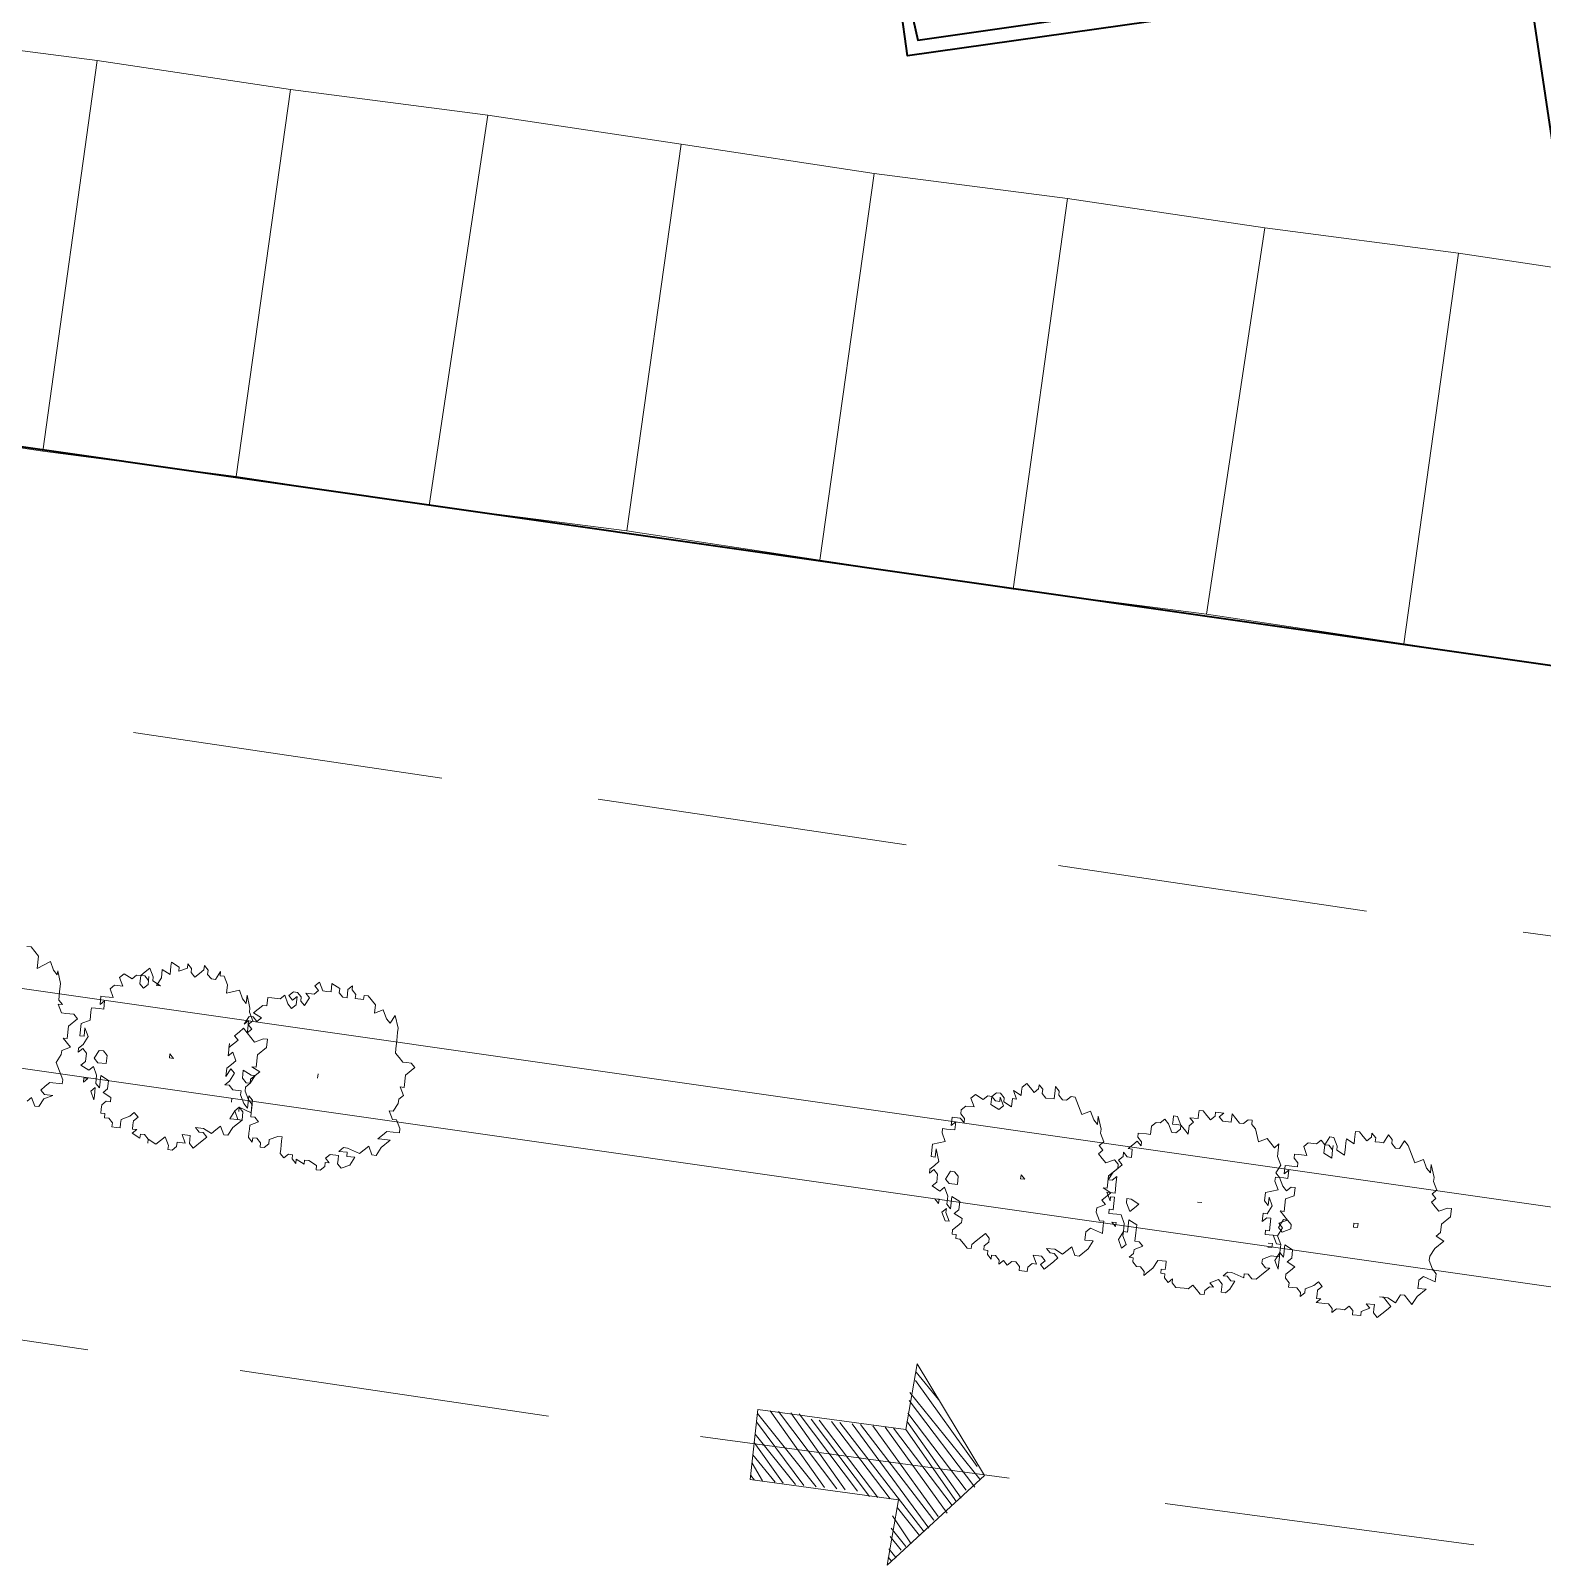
# Model space of a CAD drawing. Header units: metres. Extents: x -977055 to 805873, y -1033982 to 242021.
# Drawn here: x 2704.51 to 2723.88, y 931.32 to 950.97 of the extents above; entities that cross this region are included whole.
import ezdxf

# ---------------------------------------------------------------- set-up
doc = ezdxf.new("R2010")
doc.units = ezdxf.units.M
for name, color, linetype in [('PDF_acera', 7, 'Continuous'), ('PDF_CENTRO COMERCIAL', 7, 'Continuous'), ('PDF_linea de centro', 7, 'Continuous'), ('PDF_PLANTAS', 7, 'Continuous'), ('PDF_VIAS', 7, 'Continuous')]:
    doc.layers.add(name, color=color, linetype=linetype)

# ---------------------------------------------------------------- blocks, each defined once
blk = doc.blocks.new('CALLE')
at = {"layer": 'PDF_acera', "lineweight": 9}
for points in [[(-69.939072, -218.326752), (-71.420832, -260.959104)], [(-70.616448, -261.00144), (-69.134688, -218.326752)]]:
    blk.add_lwpolyline(points, dxfattribs=at)
for points in [[(-59.990112, -227.301984), (-60.032448, -229.291776), (-64.054368, -229.164768), (-63.969696, -227.174976)], [(-60.032448, -229.291776), (-60.11712, -231.281568), (-64.096704, -231.15456), (-64.054368, -229.164768)], [(-60.11712, -231.281568), (-60.159456, -233.313696), (-64.181376, -233.144352), (-64.096704, -231.15456)], [(-60.159456, -233.313696), (-60.244128, -235.303488), (-64.223712, -235.17648), (-64.181376, -233.144352)], [(-60.244128, -235.303488), (-60.3288, -237.29328), (-64.308384, -237.166272), (-64.223712, -235.17648)], [(-60.3288, -237.29328), (-60.371136, -239.283072), (-64.393056, -239.156064), (-64.308384, -237.166272)], [(-60.371136, -239.283072), (-60.455808, -241.3152), (-64.435392, -241.145856), (-64.393056, -239.156064)], [(-60.455808, -241.3152), (-60.498144, -243.304992), (-64.520064, -243.177984), (-64.435392, -241.145856)], [(-60.498144, -243.304992), (-60.582816, -245.294784), (-64.604736, -245.167776), (-64.520064, -243.177984)]]:
    blk.add_lwpolyline(points, close=True, dxfattribs=at)
at = {"layer": 'PDF_CENTRO COMERCIAL', "lineweight": 40}
blk.add_lwpolyline([(-34.842528, -237.970656), (-31.455648, -237.208608), (-19.728576, -234.75312), (-10.456992, -232.339968), (-10.118304, -222.983712), (-63.758016, -221.163264), (-64.901088, -254.016), (-59.990112, -254.185344), (-59.651424, -244.236384), (-57.534624, -243.686016)], close=True, dxfattribs=at)
for points in [[(-57.534624, -243.686016), (-59.101056, -237.50496), (-58.593024, -237.377952)], [(-58.550688, -237.462624), (-58.931712, -237.589632), (-57.407616, -243.559008)]]:
    blk.add_lwpolyline(points, dxfattribs=at)
at = {"layer": 'PDF_linea de centro', "lineweight": 9}
for points in [[(-73.114272, -230.604192), (-72.987264, -227.428992)], [(-66.933216, -233.567712), (-66.806208, -230.392512)], [(-73.283616, -235.345824), (-73.156608, -232.170624)], [(-67.10256, -238.35168), (-66.975552, -235.17648)], [(-73.410624, -240.087456), (-73.325952, -236.912256)], [(-67.271904, -243.093312), (-67.144896, -239.918112)], [(-73.579968, -244.871424), (-73.495296, -241.696224)], [(-67.398912, -247.87728), (-67.31424, -244.70208)]]:
    blk.add_lwpolyline(points, dxfattribs=at)
at = {"layer": 'PDF_PLANTAS', "lineweight": 9}
for points in [[(-70.658784, -229.715136), (-70.616448, -229.757472), (-70.70112, -229.799808), (-70.70112, -229.842144), (-70.616448, -229.88448), (-70.574112, -229.969152), (-70.574112, -229.88448), (-70.531776, -229.842144), (-70.48944, -229.88448), (-70.447104, -229.926816), (-70.447104, -230.053824), (-70.404768, -230.053824), (-70.320096, -230.011488), (-70.235424, -229.969152), (-70.150752, -230.011488), (-70.108416, -230.011488), (-70.06608, -230.09616), (-69.981408, -230.011488), (-69.981408, -230.053824), (-69.8544, -230.053824), (-69.769728, -230.138496), (-69.727392, -230.09616), (-69.727392, -230.053824), (-69.727392, -230.011488), (-69.727392, -229.969152), (-69.64272, -229.926816), (-69.64272, -229.969152), (-69.600384, -229.926816), (-69.515712, -229.926816), (-69.43104, -229.926816), (-69.304032, -229.88448), (-69.346368, -229.88448), (-69.304032, -229.842144), (-69.21936, -229.799808), (-69.304032, -229.6728), (-69.177024, -229.6728), (-69.134688, -229.630464), (-69.092352, -229.588128), (-69.092352, -229.545792)], [(-70.531776, -231.831936), (-70.616448, -231.874272), (-70.616448, -231.916608), (-70.531776, -231.916608), (-70.48944, -231.874272), (-70.531776, -231.874272)], [(-70.404768, -231.7896), (-70.447104, -231.7896), (-70.404768, -231.7896)], [(-70.06608, -232.63632), (-70.108416, -232.63632)], [(-70.404768, -241.696224), (-70.404768, -241.73856), (-70.404768, -241.696224)], [(-69.473376, -241.95024), (-69.473376, -241.95024)], [(-70.785792, -242.458272), (-70.785792, -242.500608), (-70.743456, -242.500608), (-70.743456, -242.458272)], [(-69.515712, -243.559008), (-69.515712, -243.559008)]]:
    blk.add_lwpolyline(points, dxfattribs=at)
for points in [[(-69.134688, -231.408576), (-69.092352, -231.36624), (-69.134688, -231.36624), (-69.177024, -231.323904), (-69.21936, -231.281568), (-69.177024, -231.239232), (-69.134688, -231.239232), (-69.092352, -231.196896), (-69.134688, -231.196896), (-69.177024, -231.112224), (-69.134688, -231.112224), (-69.092352, -231.027552), (-69.134688, -231.027552), (-69.177024, -231.027552), (-69.21936, -231.027552), (-69.177024, -230.94288), (-69.261696, -230.94288), (-69.346368, -230.900544), (-69.346368, -230.94288), (-69.304032, -230.858208), (-69.261696, -230.858208), (-69.177024, -230.815872), (-69.21936, -230.773536), (-69.261696, -230.7312), (-69.261696, -230.773536), (-69.304032, -230.815872), (-69.261696, -230.815872), (-69.346368, -230.815872), (-69.388704, -230.773536), (-69.346368, -230.7312), (-69.261696, -230.7312), (-69.261696, -230.688864), (-69.304032, -230.646528), (-69.261696, -230.561856), (-69.304032, -230.51952), (-69.388704, -230.561856), (-69.388704, -230.477184), (-69.43104, -230.434848), (-69.515712, -230.477184), (-69.515712, -230.392512), (-69.515712, -230.350176), (-69.600384, -230.350176), (-69.558048, -230.392512), (-69.64272, -230.392512), (-69.64272, -230.350176), (-69.64272, -230.30784), (-69.64272, -230.265504), (-69.685056, -230.265504), (-69.769728, -230.265504), (-69.812064, -230.180832), (-69.939072, -230.180832), (-69.939072, -230.223168), (-69.8544, -230.223168), (-69.939072, -230.265504), (-70.023744, -230.223168), (-70.06608, -230.180832), (-70.108416, -230.180832), (-70.06608, -230.223168), (-70.108416, -230.265504), (-70.193088, -230.265504), (-70.235424, -230.223168), (-70.27776, -230.30784), (-70.235424, -230.350176), (-70.320096, -230.392512), (-70.404768, -230.392512), (-70.447104, -230.434848), (-70.320096, -230.434848), (-70.362432, -230.51952), (-70.447104, -230.51952), (-70.48944, -230.477184), (-70.531776, -230.561856), (-70.574112, -230.561856), (-70.574112, -230.51952), (-70.616448, -230.477184), (-70.658784, -230.477184), (-70.70112, -230.477184), (-70.70112, -230.51952), (-70.743456, -230.51952), (-70.743456, -230.561856), (-70.785792, -230.604192), (-70.828128, -230.604192), (-70.828128, -230.646528), (-70.828128, -230.688864), (-70.785792, -230.688864), (-70.743456, -230.688864), (-70.70112, -230.773536), (-70.658784, -230.815872), (-70.70112, -230.858208), (-70.743456, -230.815872), (-70.785792, -230.815872), (-70.828128, -230.815872), (-70.828128, -230.858208), (-70.870464, -230.815872), (-70.9128, -230.900544), (-70.870464, -230.900544), (-70.870464, -230.94288), (-70.9128, -230.985216), (-70.955136, -230.985216), (-70.9128, -230.985216), (-70.955136, -231.069888), (-70.9128, -231.112224), (-70.870464, -231.15456), (-70.955136, -231.196896), (-70.997472, -231.196896), (-70.997472, -231.239232), (-70.955136, -231.281568), (-70.9128, -231.281568), (-70.9128, -231.36624), (-70.828128, -231.323904), (-70.828128, -231.408576), (-70.870464, -231.408576), (-70.9128, -231.408576), (-70.955136, -231.450912), (-70.870464, -231.535584), (-70.828128, -231.57792), (-70.785792, -231.535584), (-70.785792, -231.493248), (-70.743456, -231.450912), (-70.743456, -231.535584), (-70.785792, -231.620256), (-70.743456, -231.662592), (-70.70112, -231.704928), (-70.785792, -231.747264), (-70.785792, -231.7896), (-70.70112, -231.831936), (-70.616448, -231.916608), (-70.616448, -231.831936), (-70.616448, -231.7896), (-70.531776, -231.831936), (-70.48944, -231.874272), (-70.531776, -232.00128), (-70.447104, -232.00128), (-70.404768, -231.958944), (-70.320096, -231.916608), (-70.27776, -231.916608), (-70.235424, -231.958944), (-70.193088, -231.958944), (-70.108416, -232.043616), (-70.06608, -231.958944), (-70.06608, -232.00128), (-69.939072, -232.00128), (-69.8544, -232.085952), (-69.769728, -232.085952), (-69.769728, -232.043616), (-69.812064, -231.958944), (-69.769728, -231.916608), (-69.727392, -231.874272), (-69.685056, -231.916608), (-69.64272, -231.874272), (-69.600384, -231.916608), (-69.515712, -231.874272), (-69.473376, -231.874272), (-69.346368, -231.831936), (-69.43104, -231.831936), (-69.388704, -231.7896), (-69.304032, -231.747264), (-69.346368, -231.620256), (-69.261696, -231.620256), (-69.177024, -231.57792), (-69.177024, -231.535584), (-69.134688, -231.535584), (-69.21936, -231.493248), (-69.21936, -231.450912), (-69.177024, -231.408576)], [(-70.48944, -230.350176), (-70.574112, -230.392512), (-70.531776, -230.392512), (-70.48944, -230.392512), (-70.447104, -230.392512)], [(-70.362432, -230.265504), (-70.404768, -230.265504), (-70.362432, -230.30784)], [(-70.06608, -230.392512), (-70.150752, -230.350176), (-70.193088, -230.392512), (-70.193088, -230.477184), (-70.108416, -230.477184), (-70.06608, -230.434848)], [(-70.023744, -231.112224), (-70.06608, -231.112224), (-70.06608, -231.15456)], [(-69.177024, -232.890336), (-69.134688, -232.890336), (-69.177024, -232.848), (-69.261696, -232.848), (-69.261696, -232.805664), (-69.21936, -232.763328), (-69.177024, -232.763328), (-69.134688, -232.678656), (-69.21936, -232.678656), (-69.21936, -232.63632), (-69.21936, -232.593984), (-69.134688, -232.551648), (-69.177024, -232.509312), (-69.21936, -232.551648), (-69.261696, -232.509312), (-69.261696, -232.42464), (-69.304032, -232.466976), (-69.388704, -232.42464), (-69.346368, -232.382304), (-69.304032, -232.382304), (-69.261696, -232.339968), (-69.261696, -232.297632), (-69.304032, -232.255296), (-69.346368, -232.297632), (-69.304032, -232.339968), (-69.388704, -232.339968), (-69.43104, -232.297632), (-69.388704, -232.255296), (-69.304032, -232.21296), (-69.346368, -232.170624), (-69.346368, -232.085952), (-69.346368, -232.043616), (-69.43104, -232.043616), (-69.43104, -232.00128), (-69.473376, -231.958944), (-69.515712, -231.916608), (-69.558048, -232.00128), (-69.600384, -231.958944), (-69.558048, -231.916608), (-69.558048, -231.874272), (-69.64272, -231.831936), (-69.600384, -231.874272), (-69.685056, -231.874272), (-69.727392, -231.874272), (-69.685056, -231.831936), (-69.727392, -231.7896), (-69.769728, -231.747264), (-69.812064, -231.7896), (-69.896736, -231.704928), (-69.8544, -231.704928), (-69.981408, -231.704928), (-69.939072, -231.747264), (-70.023744, -231.7896), (-70.06608, -231.747264), (-70.108416, -231.704928), (-70.193088, -231.704928), (-70.108416, -231.747264), (-70.150752, -231.7896), (-70.235424, -231.747264), (-70.27776, -231.704928), (-70.27776, -231.747264), (-70.320096, -231.7896), (-70.320096, -231.874272), (-70.362432, -231.874272), (-70.447104, -231.916608), (-70.48944, -231.958944), (-70.362432, -231.958944), (-70.404768, -232.00128), (-70.48944, -232.00128), (-70.574112, -232.00128), (-70.574112, -232.043616), (-70.616448, -232.085952), (-70.658784, -232.00128), (-70.70112, -232.00128), (-70.743456, -232.00128), (-70.785792, -232.00128), (-70.828128, -232.043616), (-70.785792, -232.043616), (-70.785792, -232.085952), (-70.828128, -232.128288), (-70.870464, -232.128288), (-70.870464, -232.170624), (-70.828128, -232.21296), (-70.785792, -232.21296), (-70.743456, -232.297632), (-70.743456, -232.339968), (-70.785792, -232.339968), (-70.828128, -232.339968), (-70.870464, -232.339968), (-70.9128, -232.339968), (-70.955136, -232.382304), (-70.9128, -232.42464), (-70.9128, -232.466976), (-70.955136, -232.466976), (-70.997472, -232.509312), (-70.955136, -232.509312), (-70.997472, -232.593984), (-70.955136, -232.593984), (-70.955136, -232.63632), (-70.997472, -232.720992), (-71.039808, -232.720992), (-71.039808, -232.763328), (-70.997472, -232.805664), (-70.955136, -232.805664), (-70.955136, -232.848), (-70.9128, -232.805664), (-70.870464, -232.848), (-70.870464, -232.932672), (-70.9128, -232.932672), (-70.955136, -232.932672), (-70.997472, -232.975008), (-70.955136, -233.05968), (-70.870464, -233.102016), (-70.870464, -233.017344), (-70.828128, -233.017344), (-70.828128, -232.932672), (-70.785792, -232.975008), (-70.785792, -233.017344), (-70.828128, -233.144352), (-70.785792, -233.186688), (-70.743456, -233.229024), (-70.828128, -233.27136), (-70.828128, -233.313696), (-70.743456, -233.356032), (-70.658784, -233.440704), (-70.658784, -233.356032), (-70.658784, -233.313696), (-70.616448, -233.356032), (-70.574112, -233.398368), (-70.574112, -233.525376), (-70.531776, -233.525376), (-70.447104, -233.48304), (-70.447104, -233.440704), (-70.362432, -233.398368), (-70.362432, -233.440704), (-70.27776, -233.48304), (-70.235424, -233.48304), (-70.193088, -233.525376), (-70.108416, -233.48304), (-70.108416, -233.525376), (-69.981408, -233.525376), (-69.896736, -233.610048), (-69.8544, -233.567712), (-69.8544, -233.525376), (-69.8544, -233.48304), (-69.812064, -233.440704), (-69.769728, -233.398368), (-69.727392, -233.398368), (-69.64272, -233.398368), (-69.558048, -233.398368), (-69.515712, -233.398368), (-69.388704, -233.356032), (-69.473376, -233.313696), (-69.43104, -233.27136), (-69.346368, -233.229024), (-69.388704, -233.144352), (-69.304032, -233.144352), (-69.21936, -233.05968), (-69.21936, -233.017344), (-69.261696, -233.017344), (-69.261696, -232.932672), (-69.21936, -232.932672)], [(-70.108416, -231.874272), (-70.193088, -231.874272), (-70.235424, -231.916608), (-70.235424, -231.958944), (-70.150752, -232.00128), (-70.150752, -231.958944)], [(-69.43104, -240.172128), (-69.388704, -240.129792), (-69.43104, -240.129792), (-69.515712, -240.129792), (-69.515712, -240.04512), (-69.473376, -240.002784), (-69.43104, -240.002784), (-69.388704, -239.960448), (-69.43104, -239.960448), (-69.473376, -239.918112), (-69.43104, -239.875776), (-69.388704, -239.83344), (-69.43104, -239.791104), (-69.473376, -239.791104), (-69.515712, -239.791104), (-69.473376, -239.706432), (-69.558048, -239.748768), (-69.558048, -239.706432), (-69.64272, -239.706432), (-69.600384, -239.62176), (-69.558048, -239.62176), (-69.515712, -239.579424), (-69.515712, -239.537088), (-69.558048, -239.494752), (-69.600384, -239.537088), (-69.600384, -239.579424), (-69.558048, -239.579424), (-69.64272, -239.62176), (-69.685056, -239.579424), (-69.64272, -239.494752), (-69.558048, -239.494752), (-69.558048, -239.452416), (-69.600384, -239.41008), (-69.558048, -239.325408), (-69.600384, -239.283072), (-69.685056, -239.325408), (-69.685056, -239.240736), (-69.727392, -239.1984), (-69.769728, -239.1984), (-69.812064, -239.240736), (-69.8544, -239.240736), (-69.812064, -239.1984), (-69.812064, -239.113728), (-69.896736, -239.113728), (-69.8544, -239.156064), (-69.939072, -239.156064), (-69.939072, -239.113728), (-69.939072, -239.071392), (-69.939072, -239.029056), (-69.981408, -239.029056), (-70.06608, -239.071392), (-70.108416, -238.944384), (-70.235424, -238.944384), (-70.235424, -238.98672), (-70.150752, -238.98672), (-70.27776, -239.029056), (-70.320096, -238.98672), (-70.362432, -238.944384), (-70.404768, -238.944384), (-70.362432, -238.98672), (-70.404768, -239.029056), (-70.48944, -239.029056), (-70.531776, -238.98672), (-70.574112, -239.071392), (-70.531776, -239.113728), (-70.616448, -239.156064), (-70.70112, -239.156064), (-70.743456, -239.1984), (-70.616448, -239.1984), (-70.658784, -239.283072), (-70.743456, -239.283072), (-70.785792, -239.240736), (-70.828128, -239.325408), (-70.870464, -239.325408), (-70.9128, -239.283072), (-70.955136, -239.240736), (-70.997472, -239.240736), (-70.997472, -239.283072), (-71.039808, -239.283072), (-71.039808, -239.325408), (-71.082144, -239.367744), (-71.12448, -239.41008), (-71.12448, -239.452416), (-71.082144, -239.452416), (-71.039808, -239.494752), (-70.997472, -239.537088), (-70.955136, -239.579424), (-70.997472, -239.62176), (-71.039808, -239.62176), (-71.082144, -239.579424), (-71.12448, -239.579424), (-71.12448, -239.62176), (-71.166816, -239.62176), (-71.209152, -239.664096), (-71.166816, -239.664096), (-71.166816, -239.706432), (-71.209152, -239.748768), (-71.251488, -239.748768), (-71.209152, -239.791104), (-71.251488, -239.83344), (-71.209152, -239.875776), (-71.209152, -239.918112), (-71.251488, -239.960448), (-71.293824, -239.960448), (-71.293824, -240.04512), (-71.251488, -240.04512), (-71.209152, -240.087456), (-71.209152, -240.129792), (-71.12448, -240.087456), (-71.12448, -240.172128), (-71.166816, -240.214464), (-71.209152, -240.172128), (-71.251488, -240.214464), (-71.166816, -240.299136), (-71.12448, -240.341472), (-71.082144, -240.299136), (-71.082144, -240.2568), (-71.039808, -240.214464), (-71.039808, -240.299136), (-71.082144, -240.383808), (-71.039808, -240.426144), (-70.997472, -240.46848), (-71.082144, -240.510816), (-71.082144, -240.553152), (-70.997472, -240.637824), (-70.9128, -240.68016), (-70.9128, -240.637824), (-70.9128, -240.595488), (-70.828128, -240.595488), (-70.785792, -240.637824), (-70.828128, -240.764832), (-70.743456, -240.764832), (-70.70112, -240.764832), (-70.70112, -240.722496), (-70.616448, -240.68016), (-70.574112, -240.68016), (-70.531776, -240.764832), (-70.48944, -240.722496), (-70.404768, -240.807168), (-70.362432, -240.722496), (-70.362432, -240.764832), (-70.235424, -240.764832), (-70.150752, -240.849504), (-70.108416, -240.849504), (-70.06608, -240.807168), (-70.108416, -240.722496), (-70.06608, -240.68016), (-70.023744, -240.637824), (-69.981408, -240.68016), (-69.939072, -240.637824), (-69.896736, -240.68016), (-69.812064, -240.637824), (-69.769728, -240.637824), (-69.64272, -240.595488), (-69.727392, -240.595488), (-69.685056, -240.553152), (-69.600384, -240.510816), (-69.64272, -240.426144), (-69.558048, -240.383808), (-69.473376, -240.341472), (-69.473376, -240.299136), (-69.515712, -240.2568), (-69.515712, -240.214464), (-69.473376, -240.172128)], [(-70.785792, -239.113728), (-70.870464, -239.156064), (-70.870464, -239.1984), (-70.785792, -239.156064), (-70.743456, -239.156064)], [(-70.658784, -239.029056), (-70.70112, -239.071392), (-70.658784, -239.071392)], [(-70.362432, -239.156064), (-70.447104, -239.113728), (-70.48944, -239.156064), (-70.48944, -239.240736), (-70.404768, -239.240736), (-70.362432, -239.1984)], [(-70.320096, -239.875776), (-70.362432, -239.875776), (-70.362432, -239.918112)], [(-69.515712, -241.992576), (-69.473376, -241.95024), (-69.558048, -241.95024), (-69.558048, -241.865568), (-69.515712, -241.823232), (-69.473376, -241.865568), (-69.473376, -241.780896), (-69.515712, -241.780896), (-69.558048, -241.73856), (-69.515712, -241.696224), (-69.473376, -241.653888), (-69.473376, -241.611552), (-69.515712, -241.611552), (-69.558048, -241.611552), (-69.558048, -241.52688), (-69.600384, -241.569216), (-69.64272, -241.52688), (-69.727392, -241.52688), (-69.685056, -241.484544), (-69.64272, -241.442208), (-69.558048, -241.399872), (-69.558048, -241.357536), (-69.600384, -241.357536), (-69.64272, -241.357536), (-69.64272, -241.399872), (-69.64272, -241.442208), (-69.685056, -241.442208), (-69.727392, -241.399872), (-69.727392, -241.357536), (-69.64272, -241.3152), (-69.600384, -241.272864), (-69.64272, -241.230528), (-69.64272, -241.188192), (-69.685056, -241.145856), (-69.769728, -241.145856), (-69.769728, -241.10352), (-69.769728, -241.018848), (-69.812064, -241.018848), (-69.8544, -241.061184), (-69.896736, -241.061184), (-69.8544, -241.018848), (-69.896736, -240.976512), (-69.939072, -240.934176), (-69.939072, -240.976512), (-70.023744, -240.976512), (-70.023744, -240.934176), (-69.981408, -240.89184), (-70.023744, -240.89184), (-70.06608, -240.849504), (-70.108416, -240.89184), (-70.193088, -240.807168), (-70.27776, -240.764832), (-70.27776, -240.807168), (-70.235424, -240.849504), (-70.320096, -240.849504), (-70.404768, -240.849504), (-70.404768, -240.764832), (-70.48944, -240.807168), (-70.447104, -240.807168), (-70.447104, -240.849504), (-70.574112, -240.849504), (-70.574112, -240.807168), (-70.616448, -240.807168), (-70.616448, -240.89184), (-70.616448, -240.934176), (-70.70112, -240.976512), (-70.785792, -240.976512), (-70.785792, -241.018848), (-70.658784, -241.018848), (-70.70112, -241.10352), (-70.785792, -241.10352), (-70.870464, -241.10352), (-70.870464, -241.145856), (-70.9128, -241.188192), (-70.955136, -241.10352), (-70.997472, -241.10352), (-71.039808, -241.061184), (-71.039808, -241.10352), (-71.082144, -241.10352), (-71.12448, -241.145856), (-71.12448, -241.188192), (-71.166816, -241.230528), (-71.209152, -241.230528), (-71.166816, -241.272864), (-71.12448, -241.3152), (-71.039808, -241.357536), (-71.039808, -241.399872), (-71.039808, -241.442208), (-71.082144, -241.442208), (-71.12448, -241.442208), (-71.12448, -241.399872), (-71.166816, -241.399872), (-71.166816, -241.442208), (-71.209152, -241.442208), (-71.251488, -241.484544), (-71.209152, -241.52688), (-71.251488, -241.52688), (-71.293824, -241.569216), (-71.293824, -241.611552), (-71.293824, -241.653888), (-71.293824, -241.696224), (-71.251488, -241.73856), (-71.293824, -241.780896), (-71.33616, -241.823232), (-71.33616, -241.865568), (-71.293824, -241.865568), (-71.251488, -241.907904), (-71.251488, -241.95024), (-71.209152, -241.907904), (-71.166816, -241.992576), (-71.209152, -242.034912), (-71.293824, -242.034912), (-71.293824, -242.077248), (-71.251488, -242.119584), (-71.166816, -242.16192), (-71.166816, -242.119584), (-71.12448, -242.077248), (-71.12448, -242.034912), (-71.082144, -242.077248), (-71.082144, -242.119584), (-71.12448, -242.246592), (-71.082144, -242.246592), (-71.082144, -242.288928), (-71.12448, -242.331264), (-71.12448, -242.3736), (-71.039808, -242.458272), (-70.997472, -242.500608), (-70.997472, -242.458272), (-70.955136, -242.415936), (-70.9128, -242.415936), (-70.870464, -242.500608), (-70.870464, -242.58528), (-70.828128, -242.58528), (-70.743456, -242.58528), (-70.743456, -242.542944), (-70.658784, -242.500608), (-70.658784, -242.542944), (-70.574112, -242.58528), (-70.531776, -242.542944), (-70.48944, -242.627616), (-70.404768, -242.542944), (-70.404768, -242.58528), (-70.27776, -242.58528), (-70.235424, -242.669952), (-70.150752, -242.669952), (-70.150752, -242.627616), (-70.193088, -242.58528), (-70.150752, -242.542944), (-70.06608, -242.500608), (-70.023744, -242.458272), (-69.939072, -242.500608), (-69.8544, -242.458272), (-69.727392, -242.458272), (-69.769728, -242.415936), (-69.727392, -242.3736), (-69.685056, -242.331264), (-69.727392, -242.246592), (-69.600384, -242.204256), (-69.558048, -242.16192), (-69.515712, -242.16192), (-69.515712, -242.119584), (-69.558048, -242.077248), (-69.558048, -242.034912)], [(-70.870464, -240.934176), (-70.955136, -240.976512), (-70.9128, -241.018848), (-70.828128, -240.976512), (-70.785792, -240.976512)], [(-70.70112, -240.849504), (-70.743456, -240.89184), (-70.70112, -240.89184)], [(-70.447104, -240.976512), (-70.48944, -240.976512), (-70.574112, -241.018848), (-70.531776, -241.061184), (-70.48944, -241.10352), (-70.447104, -241.018848)], [(-69.558048, -243.601344), (-69.515712, -243.559008), (-69.600384, -243.516672), (-69.600384, -243.474336), (-69.600384, -243.432), (-69.558048, -243.432), (-69.515712, -243.389664), (-69.558048, -243.389664), (-69.600384, -243.347328), (-69.558048, -243.304992), (-69.515712, -243.262656), (-69.515712, -243.22032), (-69.600384, -243.22032), (-69.64272, -243.22032), (-69.600384, -243.135648), (-69.64272, -243.135648), (-69.685056, -243.135648), (-69.769728, -243.135648), (-69.727392, -243.050976), (-69.685056, -243.050976), (-69.600384, -243.00864), (-69.600384, -242.966304), (-69.685056, -242.923968), (-69.685056, -242.966304), (-69.727392, -243.00864), (-69.685056, -243.00864), (-69.727392, -243.00864), (-69.812064, -243.00864), (-69.769728, -242.923968), (-69.685056, -242.923968), (-69.64272, -242.881632), (-69.685056, -242.839296), (-69.685056, -242.754624), (-69.727392, -242.712288), (-69.812064, -242.754624), (-69.812064, -242.669952), (-69.812064, -242.627616), (-69.8544, -242.627616), (-69.896736, -242.669952), (-69.939072, -242.669952), (-69.939072, -242.58528), (-69.939072, -242.542944), (-70.023744, -242.542944), (-69.981408, -242.58528), (-70.06608, -242.58528), (-70.06608, -242.542944), (-70.06608, -242.500608), (-70.06608, -242.458272), (-70.108416, -242.458272), (-70.193088, -242.500608), (-70.235424, -242.3736), (-70.320096, -242.3736), (-70.362432, -242.415936), (-70.27776, -242.415936), (-70.362432, -242.458272), (-70.447104, -242.415936), (-70.447104, -242.3736), (-70.531776, -242.3736), (-70.48944, -242.415936), (-70.48944, -242.458272), (-70.616448, -242.458272), (-70.616448, -242.415936), (-70.658784, -242.415936), (-70.658784, -242.500608), (-70.658784, -242.542944), (-70.743456, -242.58528), (-70.828128, -242.58528), (-70.870464, -242.627616), (-70.743456, -242.627616), (-70.785792, -242.712288), (-70.870464, -242.712288), (-70.9128, -242.669952), (-70.955136, -242.754624), (-70.997472, -242.712288), (-71.039808, -242.669952), (-71.082144, -242.669952), (-71.12448, -242.712288), (-71.166816, -242.712288), (-71.166816, -242.754624), (-71.166816, -242.79696), (-71.209152, -242.839296), (-71.251488, -242.839296), (-71.209152, -242.881632), (-71.166816, -242.881632), (-71.12448, -242.966304), (-71.082144, -243.00864), (-71.12448, -243.050976), (-71.166816, -243.00864), (-71.209152, -243.00864), (-71.251488, -243.00864), (-71.251488, -243.050976), (-71.293824, -243.00864), (-71.293824, -243.093312), (-71.293824, -243.135648), (-71.33616, -243.177984), (-71.378496, -243.177984), (-71.33616, -243.22032), (-71.33616, -243.262656), (-71.33616, -243.304992), (-71.293824, -243.347328), (-71.33616, -243.389664), (-71.378496, -243.389664), (-71.378496, -243.474336), (-71.33616, -243.474336), (-71.293824, -243.559008), (-71.251488, -243.516672), (-71.251488, -243.601344), (-71.293824, -243.601344), (-71.33616, -243.601344), (-71.378496, -243.64368), (-71.293824, -243.728352), (-71.251488, -243.770688), (-71.209152, -243.728352), (-71.166816, -243.686016), (-71.166816, -243.64368), (-71.166816, -243.728352), (-71.209152, -243.813024), (-71.12448, -243.85536), (-71.12448, -243.897696), (-71.166816, -243.940032), (-71.209152, -243.982368), (-71.12448, -244.024704), (-71.039808, -244.109376), (-71.039808, -244.024704), (-70.997472, -244.024704), (-70.955136, -244.024704), (-70.9128, -244.06704), (-70.955136, -244.194048), (-70.870464, -244.194048), (-70.828128, -244.151712), (-70.743456, -244.109376), (-70.70112, -244.109376), (-70.616448, -244.151712), (-70.531776, -244.236384), (-70.48944, -244.151712), (-70.447104, -244.194048), (-70.362432, -244.194048), (-70.27776, -244.27872), (-70.193088, -244.27872), (-70.193088, -244.236384), (-70.235424, -244.151712), (-70.193088, -244.109376), (-70.150752, -244.06704), (-70.108416, -244.109376), (-70.06608, -244.06704), (-70.023744, -244.109376), (-69.939072, -244.06704), (-69.896736, -244.06704), (-69.769728, -244.024704), (-69.8544, -244.024704), (-69.812064, -243.982368), (-69.727392, -243.940032), (-69.769728, -243.85536), (-69.685056, -243.813024), (-69.600384, -243.770688), (-69.558048, -243.728352), (-69.64272, -243.686016), (-69.64272, -243.64368), (-69.600384, -243.601344)], [(-70.9128, -242.542944), (-70.997472, -242.58528), (-70.955136, -242.58528), (-70.870464, -242.58528), (-70.828128, -242.58528)], [(-70.48944, -242.58528), (-70.574112, -242.542944), (-70.616448, -242.58528), (-70.574112, -242.669952), (-70.531776, -242.669952), (-70.48944, -242.627616)], [(-70.447104, -243.304992), (-70.48944, -243.304992), (-70.48944, -243.347328), (-70.447104, -243.347328)]]:
    blk.add_lwpolyline(points, close=True, dxfattribs=at)
at = {"layer": 'PDF_VIAS', "lineweight": 20}
blk.add_lwpolyline([(-74.426688, -238.944384), (-73.749312, -238.98672), (-73.706976, -237.462624), (-72.987264, -237.462624), (-73.0296, -238.98672), (-72.352224, -239.029056), (-73.410624, -239.83344)], close=True, dxfattribs=at)
at = {"layer": 'PDF_VIAS', "lineweight": 9}
for points in [[(-73.66464, -237.462624), (-73.706976, -237.50496)], [(-73.537632, -237.462624), (-73.706976, -237.589632)], [(-73.45296, -237.462624), (-73.706976, -237.71664)], [(-73.325952, -237.462624), (-73.706976, -237.801312)], [(-73.24128, -237.462624), (-73.706976, -237.92832)], [(-73.114272, -237.462624), (-73.706976, -238.012992)], [(-73.0296, -237.462624), (-73.706976, -238.14)], [(-72.987264, -237.589632), (-73.706976, -238.224672)], [(-72.987264, -237.674304), (-73.706976, -238.35168)], [(-72.987264, -237.801312), (-73.706976, -238.436352)], [(-73.0296, -238.012992), (-73.749312, -238.690368)], [(-72.987264, -237.885984), (-73.706976, -238.56336)], [(-73.0296, -238.097664), (-73.749312, -238.77504)], [(-73.0296, -238.309344), (-74.045664, -239.283072)], [(-73.0296, -238.224672), (-73.749312, -238.902048)], [(-73.0296, -238.436352), (-74.003328, -239.325408)], [(-73.0296, -238.521024), (-73.918656, -239.367744)], [(-73.0296, -238.648032), (-73.87632, -239.41008)], [(-73.0296, -238.77504), (-73.833984, -239.494752)], [(-74.342016, -238.944384), (-74.384352, -238.98672)], [(-74.257344, -238.944384), (-74.342016, -239.029056)], [(-74.130336, -238.944384), (-74.257344, -239.071392)], [(-74.045664, -238.944384), (-74.215008, -239.113728)], [(-73.918656, -238.944384), (-74.172672, -239.156064)], [(-73.0296, -238.859712), (-73.749312, -239.537088)], [(-73.833984, -238.98672), (-74.088, -239.240736)], [(-73.0296, -238.98672), (-73.706976, -239.579424)], [(-72.944928, -238.98672), (-73.66464, -239.62176)], [(-72.860256, -238.98672), (-73.579968, -239.664096)], [(-72.733248, -238.98672), (-73.537632, -239.748768)], [(-72.648576, -238.98672), (-73.45296, -239.791104)], [(-72.521568, -239.029056), (-73.325952, -239.748768)], [(-72.436896, -239.029056), (-72.690912, -239.283072)]]:
    blk.add_lwpolyline(points, dxfattribs=at)

msp = doc.modelspace()

# ---------------------------------------------------------------- block references
at = {"xscale": 1.255773352820658, "yscale": 1.255773352820658, "zscale": 1.255773352820658, "rotation": 83.85573648860341}
msp.add_blockref('CALLE', (2427.15058, 1056.36283, 1015.371), dxfattribs=at)

doc.saveas('drawing.dxf')
